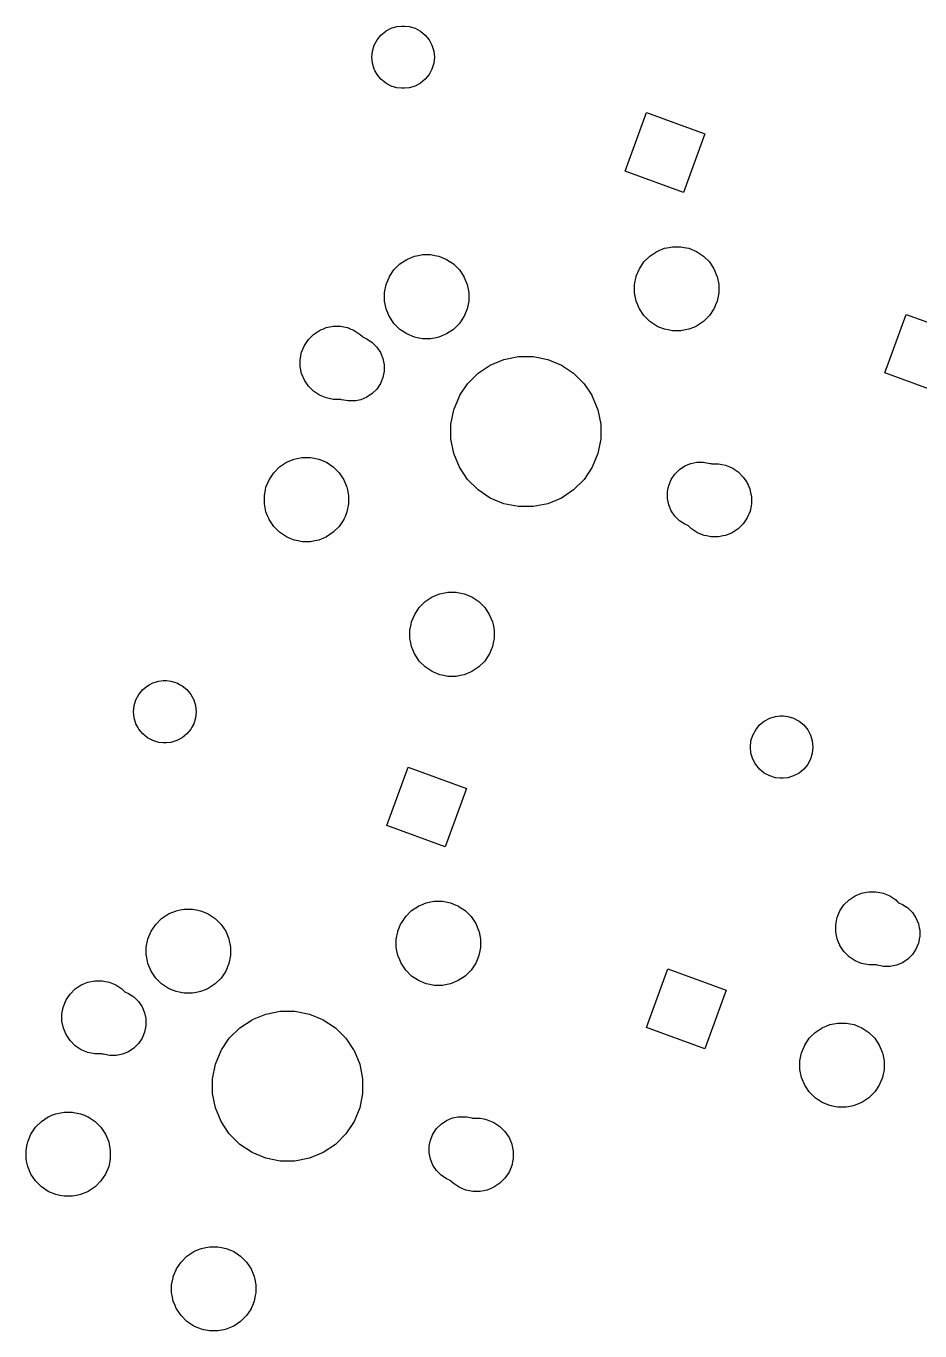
# Model space of a CAD drawing. Extents: x 74 to 361, y -185 to -87.
# Drawn here: x 87.17 to 111.61, y -122.57 to -86.88 of the extents above; entities that cross this region are included whole.
import ezdxf

# ---------------------------------------------------------------- set-up
doc = ezdxf.new("R2010")
doc.units = 0
doc.header["$MEASUREMENT"] = 0
doc.layers.add('BLACK', color=7, linetype='CONTINUOUS')

msp = doc.modelspace()

# ---------------------------------------------------------------- linework, layer by layer
at = {"layer": 'BLACK', "linetype": 'CONTINUOUS'}
for p, q in [((96.8758, -87.1269), (97.0053, -87.0206)), ((97.0053, -87.0206), (97.0205, -87.0124)), ((97.0205, -87.0124), (97.1532, -86.9415)), ((97.1532, -86.9415), (97.3136, -86.8929)), ((97.3136, -86.8929), (97.4386, -86.8806)), ((97.4386, -86.8806), (97.5222, -86.8806)), ((97.5222, -86.8806), (97.6472, -86.8929)), ((97.6472, -86.8929), (97.8077, -86.9415)), ((97.8077, -86.9415), (97.9403, -87.0124)), ((97.9403, -87.0124), (97.9555, -87.0206)), ((97.9555, -87.0206), (98.0851, -87.1269)), ((96.6417, -87.5647), (96.6904, -87.4043)), ((96.6904, -87.4043), (96.7694, -87.2565)), ((96.7694, -87.2565), (96.8758, -87.1269)), ((96.7694, -87.2565), (96.7694, -87.2565)), ((98.0851, -87.1269), (98.1914, -87.2565)), ((98.1914, -87.2565), (98.1914, -87.2565)), ((98.1914, -87.2565), (98.2704, -87.4043)), ((98.2704, -87.4043), (98.3191, -87.5647)), ((96.6253, -87.7316), (96.6417, -87.5647)), ((96.6417, -87.8984), (96.6253, -87.7316)), ((98.3191, -87.5647), (98.3355, -87.7316)), ((98.3355, -87.7316), (98.3191, -87.8984)), ((96.6904, -88.0588), (96.6417, -87.8984)), ((96.7083, -88.0923), (96.6904, -88.0588)), ((96.7694, -88.2066), (96.7083, -88.0923)), ((98.2525, -88.0923), (98.1914, -88.2066)), ((98.2704, -88.0588), (98.2525, -88.0923)), ((98.3191, -87.8984), (98.2704, -88.0588)), ((96.8758, -88.3362), (96.7694, -88.2066)), ((97.0053, -88.4426), (96.8758, -88.3362)), ((97.1532, -88.5216), (97.0053, -88.4426)), ((97.0053, -88.4426), (97.0053, -88.4426)), ((97.9555, -88.4426), (97.8077, -88.5216)), ((98.0851, -88.3362), (97.9555, -88.4426)), ((97.9555, -88.4426), (97.9555, -88.4426)), ((98.1914, -88.2066), (98.0851, -88.3362)), ((97.3136, -88.5702), (97.1532, -88.5216)), ((97.4386, -88.5826), (97.3136, -88.5702)), ((97.5222, -88.5826), (97.4386, -88.5826)), ((97.6472, -88.5702), (97.5222, -88.5826)), ((97.8077, -88.5216), (97.6472, -88.5702)), ((103.55, -90.8464), (104.132, -89.247)), ((104.132, -89.247), (105.732, -89.8291)), ((105.732, -89.8291), (105.149, -91.4285)), ((105.149, -91.4285), (103.55, -90.8464)), ((97.9006, -93.1512), (98.0118, -93.1291)), ((98.0118, -93.1291), (98.2385, -93.1291)), ((98.2385, -93.1291), (98.3497, -93.1512)), ((104.227, -93.1711), (104.416, -93.0451)), ((104.416, -93.0451), (104.625, -92.9584)), ((104.625, -92.9584), (104.753, -92.933)), ((104.753, -92.933), (104.848, -92.9141)), ((104.848, -92.9141), (105.074, -92.9141)), ((105.074, -92.9141), (105.169, -92.933)), ((105.169, -92.933), (105.297, -92.9584)), ((105.297, -92.9584), (105.506, -93.0451)), ((105.506, -93.0451), (105.695, -93.1711)), ((97.2311, -93.5464), (97.3914, -93.3861)), ((97.3914, -93.3861), (97.5799, -93.2601)), ((97.5799, -93.2601), (97.5984, -93.2524)), ((97.5984, -93.2524), (97.6646, -93.225)), ((97.6646, -93.225), (97.7894, -93.1733)), ((97.7894, -93.1733), (97.9006, -93.1512)), ((98.3497, -93.1512), (98.4609, -93.1733)), ((98.4609, -93.1733), (98.5857, -93.225)), ((98.5857, -93.225), (98.6518, -93.2524)), ((98.6518, -93.2524), (98.6703, -93.2601)), ((98.6703, -93.2601), (98.8589, -93.3861)), ((98.8589, -93.3861), (99.0192, -93.5464)), ((103.941, -93.5199), (104.067, -93.3314)), ((104.067, -93.3314), (104.227, -93.1711)), ((105.695, -93.1711), (105.855, -93.3314)), ((105.855, -93.3314), (105.981, -93.5199)), ((97.0184, -93.9444), (97.0971, -93.7543)), ((97.0971, -93.7543), (97.1051, -93.7349)), ((97.1051, -93.7349), (97.1088, -93.7294)), ((97.1088, -93.7294), (97.2311, -93.5464)), ((99.0192, -93.5464), (99.1415, -93.7294)), ((99.1415, -93.7294), (99.1452, -93.7349)), ((99.1452, -93.7349), (99.1532, -93.7543)), ((99.1532, -93.7543), (99.2319, -93.9444)), ((103.811, -93.9477), (103.854, -93.7294)), ((103.854, -93.7294), (103.858, -93.7194)), ((103.858, -93.7194), (103.934, -93.5366)), ((103.934, -93.5366), (103.941, -93.5199)), ((103.941, -93.5199), (103.941, -93.5199)), ((105.981, -93.5199), (105.981, -93.5199)), ((105.981, -93.5199), (105.988, -93.5366)), ((105.988, -93.5366), (106.064, -93.7194)), ((106.064, -93.7194), (106.068, -93.7294)), ((106.068, -93.7294), (106.111, -93.9477)), ((96.9741, -94.1667), (97.0169, -93.9518)), ((96.9741, -94.3935), (96.9741, -94.1667)), ((97.0169, -93.9518), (97.0184, -93.9444)), ((99.2319, -93.9444), (99.2334, -93.9518)), ((99.2334, -93.9518), (99.2761, -94.1667)), ((99.2761, -94.1667), (99.2761, -94.3935)), ((103.81, -93.9518), (103.811, -93.9477)), ((103.81, -94.1785), (103.81, -93.9518)), ((103.854, -94.4009), (103.81, -94.1785)), ((106.112, -94.1785), (106.068, -94.4009)), ((106.111, -93.9477), (106.112, -93.9518)), ((106.112, -93.9518), (106.112, -94.1785)), ((96.9756, -94.4009), (96.9741, -94.3935)), ((97.0184, -94.6158), (96.9756, -94.4009)), ((99.2747, -94.4009), (99.2319, -94.6158)), ((99.2761, -94.3935), (99.2747, -94.4009)), ((103.896, -94.5014), (103.854, -94.4009)), ((103.938, -94.6037), (103.896, -94.5014)), ((106.026, -94.5014), (105.984, -94.6037)), ((106.068, -94.4009), (106.026, -94.5014)), ((97.0797, -94.764), (97.0184, -94.6158)), ((97.1024, -94.8187), (97.0797, -94.764)), ((97.1051, -94.8253), (97.1024, -94.8187)), ((97.2311, -95.0138), (97.1051, -94.8253)), ((99.1451, -94.8253), (99.0192, -95.0138)), ((99.1479, -94.8187), (99.1451, -94.8253)), ((99.1706, -94.764), (99.1479, -94.8187)), ((99.2319, -94.6158), (99.1706, -94.764)), ((103.941, -94.6103), (103.938, -94.6037)), ((104.067, -94.7988), (103.941, -94.6103)), ((104.227, -94.9592), (104.067, -94.7988)), ((105.855, -94.7988), (105.695, -94.9592)), ((105.981, -94.6103), (105.855, -94.7988)), ((105.984, -94.6037), (105.981, -94.6103)), ((110.651, -96.366), (111.233, -94.7667)), ((111.233, -94.7667), (112.833, -95.3488)), ((95.0302, -95.3114), (95.1942, -95.2018)), ((95.1942, -95.2018), (95.2187, -95.1917)), ((95.2187, -95.1917), (95.2826, -95.1652)), ((95.2826, -95.1652), (95.3764, -95.1264)), ((95.3764, -95.1264), (95.4731, -95.1071)), ((95.4731, -95.1071), (95.5697, -95.0879)), ((95.5697, -95.0879), (95.7669, -95.0879)), ((95.7669, -95.0879), (95.8636, -95.1071)), ((95.8636, -95.1071), (95.9603, -95.1264)), ((95.9603, -95.1264), (96.0541, -95.1652)), ((96.0541, -95.1652), (96.118, -95.1917)), ((96.118, -95.1917), (96.1425, -95.2018)), ((96.1425, -95.2018), (96.3064, -95.3114)), ((97.3914, -95.1741), (97.2311, -95.0138)), ((97.5799, -95.3001), (97.3914, -95.1741)), ((98.8589, -95.1741), (98.6703, -95.3001)), ((99.0192, -95.0138), (98.8589, -95.1741)), ((104.416, -95.0851), (104.227, -94.9592)), ((104.477, -95.1105), (104.416, -95.0851)), ((104.416, -95.0851), (104.416, -95.0851)), ((104.416, -95.0851), (104.416, -95.0851)), ((104.625, -95.1719), (104.477, -95.1105)), ((104.725, -95.1917), (104.625, -95.1719)), ((104.848, -95.2161), (104.725, -95.1917)), ((105.074, -95.2161), (104.848, -95.2161)), ((105.197, -95.1917), (105.074, -95.2161)), ((105.297, -95.1719), (105.197, -95.1917)), ((105.445, -95.1105), (105.297, -95.1719)), ((105.506, -95.0851), (105.445, -95.1105)), ((105.695, -94.9592), (105.506, -95.0851)), ((105.506, -95.0851), (105.506, -95.0851)), ((105.506, -95.0851), (105.506, -95.0851)), ((94.7058, -95.7969), (94.7813, -95.6148)), ((94.7813, -95.6148), (94.8908, -95.4508)), ((94.8908, -95.4508), (95.0302, -95.3114)), ((96.3064, -95.3114), (96.3687, -95.3737)), ((96.3687, -95.3737), (96.3876, -95.3892)), ((96.3876, -95.3892), (96.4092, -95.4007)), ((96.4092, -95.4007), (96.4898, -95.4341)), ((96.4898, -95.4341), (96.6374, -95.5327)), ((96.6374, -95.5327), (96.7629, -95.6582)), ((97.7894, -95.3869), (97.5799, -95.3001)), ((97.8688, -95.4027), (97.7894, -95.3869)), ((98.0118, -95.4311), (97.8688, -95.4027)), ((98.2385, -95.4311), (98.0118, -95.4311)), ((98.3815, -95.4027), (98.2385, -95.4311)), ((98.4609, -95.3869), (98.3815, -95.4027)), ((98.6703, -95.3001), (98.4609, -95.3869)), ((94.6673, -95.9903), (94.671, -95.9717)), ((94.6673, -96.1875), (94.6673, -95.9903)), ((94.671, -95.9717), (94.6866, -95.8936)), ((94.6866, -95.8936), (94.7058, -95.7969)), ((96.7629, -95.6582), (96.8615, -95.8058)), ((96.8615, -95.8058), (96.9294, -95.9698)), ((96.9294, -95.9698), (96.964, -96.1438)), ((100.238, -95.9978), (100.635, -95.919)), ((100.635, -95.919), (101.039, -95.919)), ((101.039, -95.919), (101.435, -95.9978)), ((94.7058, -96.3809), (94.6673, -96.1875)), ((96.964, -96.3213), (96.9294, -96.4954)), ((96.964, -96.1438), (96.964, -96.3213)), ((99.5292, -96.3769), (99.8651, -96.1525)), ((99.8651, -96.1525), (100.238, -95.9978)), ((99.8651, -96.1525), (99.8651, -96.1525)), ((101.435, -95.9978), (101.808, -96.1525)), ((101.808, -96.1525), (101.808, -96.1525)), ((101.808, -96.1525), (102.144, -96.3769)), ((94.7813, -96.5631), (94.7058, -96.3809)), ((94.8908, -96.727), (94.7813, -96.5631)), ((96.8615, -96.6593), (96.7629, -96.8069)), ((96.9294, -96.4954), (96.8615, -96.6593)), ((99.0328, -96.9779), (99.2435, -96.6626)), ((99.2435, -96.6626), (99.5292, -96.3769)), ((102.144, -96.3769), (102.43, -96.6626)), ((102.43, -96.6626), (102.64, -96.9779)), ((112.25, -96.9482), (110.651, -96.366)), ((95.0302, -96.8664), (94.8908, -96.727)), ((95.1942, -96.976), (95.0302, -96.8664)), ((95.2389, -96.9945), (95.1942, -96.976)), ((95.1942, -96.976), (95.1942, -96.976)), ((95.1942, -96.976), (95.1942, -96.976)), ((95.3764, -97.0514), (95.2389, -96.9945)), ((95.419, -97.0599), (95.3764, -97.0514)), ((95.5697, -97.0899), (95.419, -97.0599)), ((96.4898, -97.031), (96.3258, -97.0989)), ((96.6374, -96.9324), (96.4898, -97.031)), ((96.7629, -96.8069), (96.6374, -96.9324)), ((98.8645, -97.3718), (99.0191, -96.9985)), ((99.0191, -96.9985), (99.0328, -96.9779)), ((102.64, -96.9779), (102.654, -96.9985)), ((102.654, -96.9985), (102.809, -97.3718)), ((95.7535, -97.0899), (95.5697, -97.0899)), ((95.7779, -97.0923), (95.7535, -97.0899)), ((95.7989, -97.0987), (95.7779, -97.0923)), ((95.8002, -97.0989), (95.7989, -97.0987)), ((95.9265, -97.1241), (95.8002, -97.0989)), ((95.8002, -97.0989), (95.8002, -97.0989)), ((95.9743, -97.1336), (95.9265, -97.1241)), ((96.1517, -97.1336), (95.9743, -97.1336)), ((96.1923, -97.1255), (96.1517, -97.1336)), ((96.3258, -97.0989), (96.1923, -97.1255)), ((98.7856, -97.768), (98.8645, -97.3718)), ((102.809, -97.3718), (102.888, -97.768)), ((98.7856, -98.172), (98.7856, -97.768)), ((102.888, -97.768), (102.888, -98.172)), ((98.8645, -98.5683), (98.7856, -98.172)), ((102.888, -98.172), (102.809, -98.5683)), ((94.1048, -98.9367), (94.2933, -98.8108)), ((94.2933, -98.8108), (94.5028, -98.724)), ((94.5028, -98.724), (94.6701, -98.6907)), ((94.6701, -98.6907), (94.7251, -98.6798)), ((94.7251, -98.6798), (94.9519, -98.6798)), ((94.9519, -98.6798), (95.0069, -98.6907)), ((95.0069, -98.6907), (95.1742, -98.724)), ((95.1742, -98.724), (95.3837, -98.8108)), ((95.3837, -98.8108), (95.5722, -98.9367)), ((99.0191, -98.9415), (98.8645, -98.5683)), ((102.809, -98.5683), (102.654, -98.9415)), ((105.183, -98.909), (105.347, -98.8411)), ((105.347, -98.8411), (105.512, -98.8084)), ((105.512, -98.8084), (105.522, -98.8065)), ((105.522, -98.8065), (105.699, -98.8065)), ((105.699, -98.8065), (105.735, -98.8136)), ((105.735, -98.8136), (105.873, -98.8411)), ((105.873, -98.8411), (105.873, -98.8411)), ((105.873, -98.8411), (105.874, -98.8414)), ((105.874, -98.8414), (105.895, -98.8477)), ((105.895, -98.8477), (105.92, -98.8501)), ((93.8185, -99.2856), (93.9445, -99.097)), ((93.9445, -99.097), (94.1048, -98.9367)), ((95.5722, -98.9367), (95.7325, -99.097)), ((95.7325, -99.097), (95.8585, -99.2856)), ((99.2435, -99.2775), (99.0191, -98.9415)), ((99.0191, -98.9415), (99.0191, -98.9415)), ((102.654, -98.9415), (102.43, -99.2775)), ((102.654, -98.9415), (102.654, -98.9415)), ((104.812, -99.2807), (104.91, -99.1331)), ((104.91, -99.1331), (105.036, -99.0076)), ((105.036, -99.0076), (105.183, -98.909)), ((105.92, -98.8501), (106.104, -98.8501)), ((106.104, -98.8501), (106.2, -98.8693)), ((106.2, -98.8693), (106.297, -98.8886)), ((106.297, -98.8886), (106.479, -98.9641)), ((106.479, -98.9641), (106.643, -99.0736)), ((106.643, -99.0736), (106.782, -99.213)), ((93.6875, -99.7174), (93.7186, -99.5611)), ((93.7186, -99.5611), (93.7317, -99.495)), ((93.7317, -99.495), (93.8185, -99.2856)), ((95.8585, -99.2856), (95.9453, -99.495)), ((95.9453, -99.495), (95.9584, -99.5611)), ((95.9584, -99.5611), (95.9895, -99.7174)), ((99.5292, -99.5631), (99.2435, -99.2775)), ((102.43, -99.2775), (102.144, -99.5631)), ((104.709, -99.6187), (104.721, -99.5611)), ((104.721, -99.5611), (104.744, -99.4447)), ((104.744, -99.4447), (104.812, -99.2807)), ((106.782, -99.213), (106.878, -99.3561)), ((106.878, -99.3561), (106.892, -99.377)), ((106.892, -99.377), (106.913, -99.4276)), ((106.913, -99.4276), (106.967, -99.5592)), ((106.967, -99.5592), (106.975, -99.5963)), ((93.6875, -99.9441), (93.6875, -99.7174)), ((95.9895, -99.7174), (95.9895, -99.9441)), ((99.8651, -99.7876), (99.5292, -99.5631)), ((100.238, -99.9422), (99.8651, -99.7876)), ((99.8651, -99.7876), (99.8651, -99.7876)), ((99.8651, -99.7876), (99.8651, -99.7876)), ((101.808, -99.7876), (101.435, -99.9422)), ((102.144, -99.5631), (101.808, -99.7876)), ((101.808, -99.7876), (101.808, -99.7876)), ((101.808, -99.7876), (101.808, -99.7876)), ((104.709, -99.7962), (104.709, -99.6187)), ((104.71, -99.7978), (104.709, -99.7962)), ((104.744, -99.9703), (104.71, -99.7978)), ((106.975, -99.5963), (107.006, -99.7525)), ((107.006, -99.7525), (107.006, -99.9497)), ((93.6886, -99.9497), (93.6875, -99.9441)), ((93.7317, -100.166), (93.6886, -99.9497)), ((93.7745, -100.27), (93.7317, -100.166)), ((93.8157, -100.369), (93.7745, -100.27)), ((95.9025, -100.27), (95.8613, -100.369)), ((95.9453, -100.166), (95.9025, -100.27)), ((95.9884, -99.9497), (95.9453, -100.166)), ((95.9895, -99.9441), (95.9884, -99.9497)), ((100.635, -100.021), (100.238, -99.9422)), ((101.039, -100.021), (100.635, -100.021)), ((101.435, -99.9422), (101.039, -100.021)), ((104.812, -100.134), (104.744, -99.9703)), ((104.91, -100.282), (104.812, -100.134)), ((106.967, -100.143), (106.892, -100.325)), ((106.995, -100.004), (106.967, -100.143)), ((107.006, -99.9497), (106.995, -100.004)), ((93.8185, -100.376), (93.8157, -100.369)), ((93.9445, -100.564), (93.8185, -100.376)), ((94.1048, -100.725), (93.9445, -100.564)), ((95.7325, -100.564), (95.5722, -100.725)), ((95.8585, -100.376), (95.7325, -100.564)), ((95.8613, -100.369), (95.8585, -100.376)), ((105.036, -100.407), (104.91, -100.282)), ((105.183, -100.506), (105.036, -100.407)), ((105.264, -100.539), (105.183, -100.506)), ((105.286, -100.551), (105.264, -100.539)), ((105.305, -100.566), (105.286, -100.551)), ((105.367, -100.629), (105.305, -100.566)), ((105.531, -100.738), (105.367, -100.629)), ((106.643, -100.629), (106.479, -100.738)), ((106.782, -100.489), (106.643, -100.629)), ((106.892, -100.325), (106.782, -100.489)), ((94.2933, -100.851), (94.1048, -100.725)), ((94.3266, -100.865), (94.2933, -100.851)), ((94.2933, -100.851), (94.2933, -100.851)), ((94.2933, -100.851), (94.2933, -100.851)), ((94.5028, -100.938), (94.3266, -100.865)), ((94.614, -100.96), (94.5028, -100.938)), ((94.7251, -100.982), (94.614, -100.96)), ((94.9519, -100.982), (94.7251, -100.982)), ((95.0631, -100.96), (94.9519, -100.982)), ((95.1742, -100.938), (95.0631, -100.96)), ((95.3504, -100.865), (95.1742, -100.938)), ((95.3837, -100.851), (95.3504, -100.865)), ((95.5722, -100.725), (95.3837, -100.851)), ((95.3837, -100.851), (95.3837, -100.851)), ((95.3837, -100.851), (95.3837, -100.851)), ((105.548, -100.745), (105.531, -100.738)), ((105.531, -100.738), (105.531, -100.738)), ((105.531, -100.738), (105.531, -100.738)), ((105.713, -100.814), (105.548, -100.745)), ((105.775, -100.826), (105.713, -100.814)), ((105.906, -100.852), (105.775, -100.826)), ((106.104, -100.852), (105.906, -100.852)), ((106.234, -100.826), (106.104, -100.852)), ((106.297, -100.814), (106.234, -100.826)), ((106.462, -100.745), (106.297, -100.814)), ((106.479, -100.738), (106.462, -100.745)), ((106.479, -100.738), (106.479, -100.738)), ((106.479, -100.738), (106.479, -100.738)), ((98.2735, -102.494), (98.483, -102.407)), ((98.483, -102.407), (98.6707, -102.37)), ((98.6707, -102.37), (98.7054, -102.363)), ((98.7054, -102.363), (98.9321, -102.363)), ((98.9321, -102.363), (98.9667, -102.37)), ((98.9667, -102.37), (99.1545, -102.407)), ((99.1545, -102.407), (99.3639, -102.494)), ((97.9247, -102.78), (98.085, -102.62)), ((98.085, -102.62), (98.2735, -102.494)), ((99.3639, -102.494), (99.5524, -102.62)), ((99.5524, -102.62), (99.7128, -102.78)), ((97.712, -103.178), (97.7987, -102.969)), ((97.7987, -102.969), (97.9247, -102.78)), ((99.7128, -102.78), (99.8387, -102.969)), ((99.8387, -102.969), (99.9255, -103.178)), ((97.6677, -103.401), (97.6976, -103.251)), ((97.6677, -103.628), (97.6677, -103.401)), ((97.6976, -103.251), (97.712, -103.178)), ((99.9255, -103.178), (99.9398, -103.251)), ((99.9398, -103.251), (99.9697, -103.401)), ((99.9697, -103.401), (99.9697, -103.628)), ((97.682, -103.699), (97.6677, -103.628)), ((97.712, -103.85), (97.682, -103.699)), ((99.9555, -103.699), (99.9255, -103.85)), ((99.9697, -103.628), (99.9555, -103.699)), ((97.7566, -103.958), (97.712, -103.85)), ((97.796, -104.053), (97.7566, -103.958)), ((97.7987, -104.059), (97.796, -104.053)), ((97.9247, -104.248), (97.7987, -104.059)), ((99.8387, -104.059), (99.7128, -104.248)), ((99.8415, -104.053), (99.8387, -104.059)), ((99.8808, -103.958), (99.8415, -104.053)), ((99.9255, -103.85), (99.8808, -103.958)), ((98.085, -104.408), (97.9247, -104.248)), ((98.2735, -104.534), (98.085, -104.408)), ((98.2962, -104.544), (98.2735, -104.534)), ((98.2735, -104.534), (98.2735, -104.534)), ((98.2735, -104.534), (98.2735, -104.534)), ((98.483, -104.621), (98.2962, -104.544)), ((99.3413, -104.544), (99.1545, -104.621)), ((99.3639, -104.534), (99.3413, -104.544)), ((99.5524, -104.408), (99.3639, -104.534)), ((99.3639, -104.534), (99.3639, -104.534)), ((99.3639, -104.534), (99.3639, -104.534)), ((99.7128, -104.248), (99.5524, -104.408)), ((90.4898, -104.922), (90.5416, -104.894)), ((90.5416, -104.894), (90.6377, -104.843)), ((90.6377, -104.843), (90.7981, -104.794)), ((90.7981, -104.794), (90.9231, -104.782)), ((90.9231, -104.782), (91.0067, -104.782)), ((91.0067, -104.782), (91.1317, -104.794)), ((91.1317, -104.794), (91.2922, -104.843)), ((91.2922, -104.843), (91.3883, -104.894)), ((91.3883, -104.894), (91.44, -104.922)), ((98.5942, -104.643), (98.483, -104.621)), ((98.7054, -104.665), (98.5942, -104.643)), ((98.9321, -104.665), (98.7054, -104.665)), ((99.0433, -104.643), (98.9321, -104.665)), ((99.1545, -104.621), (99.0433, -104.643)), ((90.1749, -105.305), (90.2514, -105.162)), ((90.2514, -105.162), (90.2539, -105.158)), ((90.2539, -105.158), (90.3603, -105.028)), ((90.3603, -105.028), (90.4898, -104.922)), ((91.44, -104.922), (91.5696, -105.028)), ((91.5696, -105.028), (91.6759, -105.158)), ((91.6759, -105.158), (91.6785, -105.162)), ((91.6785, -105.162), (91.755, -105.305)), ((90.1098, -105.633), (90.1262, -105.466)), ((90.1262, -105.466), (90.1749, -105.305)), ((91.755, -105.305), (91.8036, -105.466)), ((91.8036, -105.466), (91.82, -105.633)), ((90.1262, -105.8), (90.1098, -105.633)), ((90.1749, -105.96), (90.1262, -105.8)), ((90.226, -106.055), (90.1749, -105.96)), ((91.755, -105.96), (91.7039, -106.055)), ((91.8036, -105.8), (91.755, -105.96)), ((91.82, -105.633), (91.8036, -105.8)), ((107.228, -105.993), (107.357, -105.887)), ((107.357, -105.887), (107.376, -105.877)), ((107.376, -105.877), (107.505, -105.808)), ((107.505, -105.808), (107.666, -105.759)), ((107.666, -105.759), (107.791, -105.747)), ((107.791, -105.747), (107.874, -105.747)), ((107.874, -105.747), (107.999, -105.759)), ((107.999, -105.759), (108.16, -105.808)), ((108.16, -105.808), (108.289, -105.877)), ((108.289, -105.877), (108.308, -105.887)), ((108.308, -105.887), (108.437, -105.993)), ((90.2539, -106.108), (90.226, -106.055)), ((90.3603, -106.237), (90.2539, -106.108)), ((90.4898, -106.344), (90.3603, -106.237)), ((91.5696, -106.237), (91.44, -106.344)), ((91.6759, -106.108), (91.5696, -106.237)), ((91.7039, -106.055), (91.6759, -106.108)), ((106.994, -106.431), (107.043, -106.271)), ((107.043, -106.271), (107.122, -106.123)), ((107.122, -106.123), (107.228, -105.993)), ((107.122, -106.123), (107.122, -106.123)), ((108.437, -105.993), (108.544, -106.123)), ((108.544, -106.123), (108.544, -106.123)), ((108.544, -106.123), (108.623, -106.271)), ((108.623, -106.271), (108.671, -106.431)), ((90.4899, -106.344), (90.4898, -106.344)), ((90.6377, -106.423), (90.4899, -106.344)), ((90.7981, -106.471), (90.6377, -106.423)), ((90.9231, -106.484), (90.7981, -106.471)), ((91.0067, -106.484), (90.9231, -106.484)), ((91.1317, -106.471), (91.0067, -106.484)), ((91.2922, -106.423), (91.1317, -106.471)), ((91.44, -106.344), (91.2922, -106.423)), ((91.44, -106.344), (91.44, -106.344)), ((106.977, -106.598), (106.994, -106.431)), ((106.994, -106.765), (106.977, -106.598)), ((108.671, -106.431), (108.688, -106.598)), ((108.688, -106.598), (108.671, -106.765)), ((107.043, -106.925), (106.994, -106.765)), ((107.109, -107.049), (107.043, -106.925)), ((107.122, -107.073), (107.109, -107.049)), ((108.556, -107.049), (108.544, -107.073)), ((108.623, -106.925), (108.556, -107.049)), ((108.671, -106.765), (108.623, -106.925)), ((97.0346, -108.748), (97.6168, -107.148)), ((97.6168, -107.148), (99.2161, -107.73)), ((107.228, -107.203), (107.122, -107.073)), ((107.357, -107.309), (107.228, -107.203)), ((107.505, -107.388), (107.357, -107.309)), ((107.357, -107.309), (107.357, -107.309)), ((107.666, -107.437), (107.505, -107.388)), ((108.16, -107.388), (107.999, -107.437)), ((108.308, -107.309), (108.16, -107.388)), ((108.437, -107.203), (108.308, -107.309)), ((108.308, -107.309), (108.308, -107.309)), ((108.544, -107.073), (108.437, -107.203)), ((99.2161, -107.73), (98.634, -109.33)), ((107.791, -107.449), (107.666, -107.437)), ((107.874, -107.449), (107.791, -107.449)), ((107.999, -107.437), (107.874, -107.449)), ((98.634, -109.33), (97.0346, -108.748)), ((109.838, -110.668), (110.02, -110.592)), ((110.02, -110.592), (110.15, -110.566)), ((110.15, -110.566), (110.213, -110.554)), ((110.213, -110.554), (110.41, -110.554)), ((110.41, -110.554), (110.473, -110.566)), ((110.473, -110.566), (110.604, -110.592)), ((110.604, -110.592), (110.786, -110.668)), ((97.7117, -111.072), (97.9002, -110.946)), ((97.9002, -110.946), (97.9076, -110.943)), ((97.9076, -110.943), (97.9681, -110.918)), ((97.9681, -110.918), (98.1097, -110.859)), ((98.1097, -110.859), (98.2371, -110.834)), ((98.2371, -110.834), (98.3321, -110.815)), ((98.3321, -110.815), (98.5588, -110.815)), ((98.5588, -110.815), (98.6538, -110.834)), ((98.6538, -110.834), (98.7812, -110.859)), ((98.7812, -110.859), (98.9228, -110.918)), ((98.9228, -110.918), (98.9833, -110.943)), ((98.9833, -110.943), (98.9906, -110.946)), ((98.9906, -110.946), (99.1792, -111.072)), ((109.425, -111.081), (109.534, -110.917)), ((109.534, -110.917), (109.674, -110.777)), ((109.674, -110.777), (109.838, -110.668)), ((110.786, -110.668), (110.95, -110.777)), ((110.95, -110.777), (111.012, -110.84)), ((111.012, -110.84), (111.031, -110.855)), ((111.031, -110.855), (111.053, -110.867)), ((111.053, -110.867), (111.133, -110.9)), ((111.133, -110.9), (111.281, -110.999)), ((90.7156, -111.448), (90.8759, -111.287)), ((90.8759, -111.287), (91.0645, -111.161)), ((91.0645, -111.161), (91.083, -111.154)), ((91.083, -111.154), (91.254, -111.083)), ((91.254, -111.083), (91.2739, -111.074)), ((91.2739, -111.074), (91.3851, -111.052)), ((91.3851, -111.052), (91.4963, -111.03)), ((91.4963, -111.03), (91.723, -111.03)), ((91.723, -111.03), (91.8342, -111.052)), ((91.8342, -111.052), (91.9454, -111.074)), ((91.9454, -111.074), (91.9653, -111.083)), ((91.9653, -111.083), (92.1364, -111.154)), ((92.1364, -111.154), (92.1549, -111.161)), ((92.1549, -111.161), (92.3434, -111.287)), ((92.3434, -111.287), (92.5037, -111.448)), ((97.4254, -111.421), (97.5514, -111.233)), ((97.5514, -111.233), (97.7117, -111.072)), ((99.1792, -111.072), (99.3395, -111.233)), ((99.3395, -111.233), (99.4654, -111.421)), ((109.311, -111.456), (109.343, -111.296)), ((109.343, -111.296), (109.349, -111.263)), ((109.349, -111.263), (109.407, -111.124)), ((109.407, -111.124), (109.425, -111.081)), ((109.425, -111.081), (109.425, -111.081)), ((111.281, -110.999), (111.406, -111.124)), ((111.406, -111.124), (111.505, -111.272)), ((111.505, -111.272), (111.573, -111.436)), ((90.5029, -111.846), (90.5897, -111.636)), ((90.5897, -111.636), (90.7156, -111.448)), ((92.5037, -111.448), (92.6297, -111.636)), ((92.6297, -111.636), (92.7164, -111.846)), ((97.2944, -111.853), (97.3337, -111.655)), ((97.3337, -111.655), (97.3387, -111.631)), ((97.3387, -111.631), (97.4226, -111.428)), ((97.4226, -111.428), (97.4254, -111.421)), ((97.4254, -111.421), (97.4254, -111.421)), ((99.4654, -111.421), (99.4654, -111.421)), ((99.4654, -111.421), (99.4683, -111.428)), ((99.4683, -111.428), (99.5522, -111.631)), ((99.5522, -111.631), (99.5572, -111.655)), ((99.5572, -111.655), (99.5964, -111.853)), ((109.311, -111.654), (109.311, -111.456)), ((109.33, -111.749), (109.311, -111.654)), ((111.573, -111.436), (111.594, -111.54)), ((111.594, -111.54), (111.607, -111.61)), ((111.607, -111.61), (111.607, -111.787)), ((90.4587, -112.068), (90.5014, -111.853)), ((90.5014, -111.853), (90.5029, -111.846)), ((92.7164, -111.846), (92.7179, -111.853)), ((92.7179, -111.853), (92.7607, -112.068)), ((97.2944, -112.08), (97.2944, -111.853)), ((99.5964, -111.853), (99.5964, -112.08)), ((109.349, -111.847), (109.33, -111.749)), ((109.378, -111.916), (109.349, -111.847)), ((109.42, -112.019), (109.378, -111.916)), ((109.425, -112.029), (109.42, -112.019)), ((109.534, -112.193), (109.425, -112.029)), ((111.573, -111.961), (111.505, -112.125)), ((111.603, -111.809), (111.573, -111.961)), ((111.607, -111.787), (111.603, -111.809)), ((90.4587, -112.295), (90.4587, -112.068)), ((90.4601, -112.302), (90.4587, -112.295)), ((90.5029, -112.517), (90.4601, -112.302)), ((92.7592, -112.302), (92.7164, -112.517)), ((92.7607, -112.295), (92.7592, -112.302)), ((92.7607, -112.068), (92.7607, -112.295)), ((97.3039, -112.127), (97.2944, -112.08)), ((97.3387, -112.302), (97.3039, -112.127)), ((97.3881, -112.421), (97.3387, -112.302)), ((99.5522, -112.302), (99.5028, -112.421)), ((99.587, -112.127), (99.5522, -112.302)), ((99.5964, -112.08), (99.587, -112.127)), ((109.674, -112.332), (109.534, -112.193)), ((109.838, -112.442), (109.674, -112.332)), ((111.281, -112.398), (111.133, -112.497)), ((111.406, -112.273), (111.281, -112.398)), ((111.505, -112.125), (111.406, -112.273)), ((90.5897, -112.726), (90.5029, -112.517)), ((90.7156, -112.915), (90.5897, -112.726)), ((92.6297, -112.726), (92.5037, -112.915)), ((92.7164, -112.517), (92.6297, -112.726)), ((97.4252, -112.511), (97.3881, -112.421)), ((97.4254, -112.511), (97.4252, -112.511)), ((97.5514, -112.7), (97.4254, -112.511)), ((97.7117, -112.86), (97.5514, -112.7)), ((99.3395, -112.7), (99.1792, -112.86)), ((99.4654, -112.511), (99.3395, -112.7)), ((99.4657, -112.511), (99.4654, -112.511)), ((99.5028, -112.421), (99.4657, -112.511)), ((104.136, -114.267), (104.718, -112.668)), ((104.718, -112.668), (106.317, -113.25)), ((109.842, -112.444), (109.838, -112.442)), ((109.838, -112.442), (109.838, -112.442)), ((109.838, -112.442), (109.838, -112.442)), ((110.02, -112.518), (109.842, -112.444)), ((110.213, -112.556), (110.02, -112.518)), ((110.397, -112.556), (110.213, -112.556)), ((110.421, -112.558), (110.397, -112.556)), ((110.442, -112.565), (110.421, -112.558)), ((110.444, -112.565), (110.442, -112.565)), ((110.577, -112.592), (110.444, -112.565)), ((110.444, -112.565), (110.444, -112.565)), ((110.618, -112.6), (110.577, -112.592)), ((110.795, -112.6), (110.618, -112.6)), ((110.836, -112.592), (110.795, -112.6)), ((110.969, -112.565), (110.836, -112.592)), ((111.133, -112.497), (110.969, -112.565)), ((88.5148, -113.213), (88.6787, -113.103)), ((88.6787, -113.103), (88.6827, -113.101)), ((88.6827, -113.101), (88.7671, -113.066)), ((88.7671, -113.066), (88.8609, -113.028)), ((88.8609, -113.028), (89.0543, -112.989)), ((89.0543, -112.989), (89.2514, -112.989)), ((89.2514, -112.989), (89.4448, -113.028)), ((89.4448, -113.028), (89.5386, -113.066)), ((89.5386, -113.066), (89.623, -113.101)), ((89.623, -113.101), (89.627, -113.103)), ((89.627, -113.103), (89.791, -113.213)), ((90.8759, -113.075), (90.7156, -112.915)), ((91.0645, -113.201), (90.8759, -113.075)), ((92.3434, -113.075), (92.1549, -113.201)), ((92.5037, -112.915), (92.3434, -113.075)), ((97.9002, -112.986), (97.7117, -112.86)), ((98.1097, -113.073), (97.9002, -112.986)), ((98.2093, -113.093), (98.1097, -113.073)), ((98.3321, -113.117), (98.2093, -113.093)), ((98.5588, -113.117), (98.3321, -113.117)), ((98.6816, -113.093), (98.5588, -113.117)), ((98.7812, -113.073), (98.6816, -113.093)), ((98.9906, -112.986), (98.7812, -113.073)), ((99.1792, -112.86), (98.9906, -112.986)), ((88.2658, -113.516), (88.3753, -113.352)), ((88.3753, -113.352), (88.5148, -113.213)), ((89.791, -113.213), (89.8532, -113.275)), ((89.8532, -113.275), (89.8722, -113.29)), ((89.8722, -113.29), (89.8938, -113.302)), ((89.8938, -113.302), (89.9743, -113.335)), ((89.9743, -113.335), (90.1219, -113.434)), ((90.1219, -113.434), (90.2474, -113.559)), ((91.1258, -113.227), (91.0645, -113.201)), ((91.0645, -113.201), (91.0645, -113.201)), ((91.0645, -113.201), (91.0645, -113.201)), ((91.2739, -113.288), (91.1258, -113.227)), ((91.3533, -113.304), (91.2739, -113.288)), ((91.4963, -113.332), (91.3533, -113.304)), ((91.723, -113.332), (91.4963, -113.332)), ((91.8661, -113.304), (91.723, -113.332)), ((91.9454, -113.288), (91.8661, -113.304)), ((92.0935, -113.227), (91.9454, -113.288)), ((92.1549, -113.201), (92.0935, -113.227)), ((92.1549, -113.201), (92.1549, -113.201)), ((92.1549, -113.201), (92.1549, -113.201)), ((106.317, -113.25), (105.735, -114.849)), ((88.1519, -113.891), (88.185, -113.725)), ((88.185, -113.725), (88.1903, -113.698)), ((88.1903, -113.698), (88.2658, -113.516)), ((90.2474, -113.559), (90.346, -113.707)), ((90.346, -113.707), (90.4139, -113.871)), ((93.7229, -113.899), (94.1192, -113.82)), ((94.1192, -113.82), (94.5232, -113.82)), ((94.5232, -113.82), (94.9194, -113.899)), ((88.1519, -114.089), (88.1519, -113.891)), ((88.1522, -114.091), (88.1519, -114.089)), ((88.1903, -114.282), (88.1522, -114.091)), ((90.4139, -113.871), (90.4436, -114.02)), ((90.4436, -114.02), (90.4485, -114.045)), ((90.4485, -114.045), (90.4485, -114.222)), ((93.0137, -114.278), (93.3496, -114.054)), ((93.3496, -114.054), (93.3659, -114.047)), ((93.3659, -114.047), (93.7229, -113.899)), ((94.9194, -113.899), (95.2764, -114.047)), ((95.2764, -114.047), (95.2927, -114.054)), ((95.2927, -114.054), (95.6286, -114.278)), ((109.053, -114.229), (109.146, -114.19)), ((109.146, -114.19), (109.313, -114.157)), ((109.313, -114.157), (109.369, -114.146)), ((109.369, -114.146), (109.595, -114.146)), ((109.595, -114.146), (109.65, -114.157)), ((109.65, -114.157), (109.818, -114.19)), ((109.818, -114.19), (109.911, -114.229)), ((88.2658, -114.464), (88.1903, -114.282)), ((88.3753, -114.628), (88.2658, -114.464)), ((90.4139, -114.397), (90.346, -114.56)), ((90.4481, -114.224), (90.4139, -114.397)), ((90.4485, -114.222), (90.4481, -114.224)), ((92.728, -114.564), (93.0137, -114.278)), ((95.6286, -114.278), (95.9143, -114.564)), ((105.735, -114.849), (104.136, -114.267)), ((108.588, -114.563), (108.748, -114.403)), ((108.748, -114.403), (108.937, -114.277)), ((108.937, -114.277), (108.96, -114.267)), ((108.96, -114.267), (109.053, -114.229)), ((109.911, -114.229), (110.004, -114.267)), ((110.004, -114.267), (110.027, -114.277)), ((110.027, -114.277), (110.216, -114.403)), ((110.216, -114.403), (110.376, -114.563)), ((88.5148, -114.768), (88.3753, -114.628)), ((88.6787, -114.877), (88.5148, -114.768)), ((88.7234, -114.896), (88.6787, -114.877)), ((88.6787, -114.877), (88.6787, -114.877)), ((88.6787, -114.877), (88.6787, -114.877)), ((88.8609, -114.953), (88.7234, -114.896)), ((90.1219, -114.834), (89.9743, -114.932)), ((90.2474, -114.708), (90.1219, -114.834)), ((90.346, -114.56), (90.2474, -114.708)), ((92.349, -115.273), (92.5036, -114.9)), ((92.5036, -114.9), (92.5174, -114.879)), ((92.5174, -114.879), (92.728, -114.564)), ((95.9143, -114.564), (96.125, -114.879)), ((96.125, -114.879), (96.1387, -114.9)), ((96.1387, -114.9), (96.2933, -115.273)), ((108.375, -114.961), (108.436, -114.813)), ((108.436, -114.813), (108.462, -114.752)), ((108.462, -114.752), (108.588, -114.563)), ((108.462, -114.752), (108.462, -114.752)), ((110.376, -114.563), (110.502, -114.752)), ((110.502, -114.752), (110.502, -114.752)), ((110.502, -114.752), (110.527, -114.813)), ((110.527, -114.813), (110.589, -114.961)), ((88.9035, -114.961), (88.8609, -114.953)), ((89.0543, -114.991), (88.9035, -114.961)), ((89.2381, -114.991), (89.0543, -114.991)), ((89.2624, -114.993), (89.2381, -114.991)), ((89.2835, -115), (89.2624, -114.993)), ((89.2847, -115), (89.2835, -115)), ((89.411, -115.025), (89.2847, -115)), ((89.2847, -115), (89.2847, -115)), ((89.4588, -115.035), (89.411, -115.025)), ((89.6363, -115.035), (89.4588, -115.035)), ((89.6768, -115.027), (89.6363, -115.035)), ((89.8103, -115), (89.6768, -115.027)), ((89.9743, -114.932), (89.8103, -115)), ((108.331, -115.183), (108.368, -114.999)), ((108.331, -115.41), (108.331, -115.183)), ((108.368, -114.999), (108.375, -114.961)), ((110.589, -114.961), (110.596, -114.999)), ((110.596, -114.999), (110.633, -115.183)), ((110.633, -115.183), (110.633, -115.41)), ((92.2702, -115.669), (92.349, -115.273)), ((96.2933, -115.273), (96.3722, -115.669)), ((108.332, -115.415), (108.331, -115.41)), ((108.375, -115.633), (108.332, -115.415)), ((110.632, -115.415), (110.589, -115.633)), ((110.633, -115.41), (110.632, -115.415)), ((92.2702, -116.073), (92.2702, -115.669)), ((96.3722, -115.669), (96.3722, -116.073)), ((108.462, -115.842), (108.375, -115.633)), ((108.588, -116.031), (108.462, -115.842)), ((110.502, -115.842), (110.376, -116.031)), ((110.589, -115.633), (110.502, -115.842)), ((92.349, -116.469), (92.2702, -116.073)), ((96.3722, -116.073), (96.2933, -116.469)), ((108.748, -116.191), (108.588, -116.031)), ((108.937, -116.317), (108.748, -116.191)), ((109.146, -116.404), (108.937, -116.317)), ((110.027, -116.317), (109.818, -116.404)), ((110.216, -116.191), (110.027, -116.317)), ((110.376, -116.031), (110.216, -116.191)), ((87.7835, -116.71), (87.8802, -116.669)), ((87.8802, -116.669), (87.9873, -116.625)), ((87.9873, -116.625), (88.1673, -116.589)), ((88.1673, -116.589), (88.2097, -116.581)), ((88.2097, -116.581), (88.4364, -116.581)), ((88.4364, -116.581), (88.4788, -116.589)), ((88.4788, -116.589), (88.6588, -116.625)), ((88.6588, -116.625), (88.7658, -116.669)), ((88.7658, -116.669), (88.8625, -116.71)), ((92.5036, -116.843), (92.349, -116.469)), ((96.2933, -116.469), (96.1387, -116.843)), ((109.257, -116.426), (109.146, -116.404)), ((109.369, -116.448), (109.257, -116.426)), ((109.595, -116.448), (109.369, -116.448)), ((109.706, -116.426), (109.595, -116.448)), ((109.818, -116.404), (109.706, -116.426)), ((87.303, -117.187), (87.429, -116.998)), ((87.429, -116.998), (87.5893, -116.838)), ((87.5893, -116.838), (87.7778, -116.712)), ((87.7778, -116.712), (87.7835, -116.71)), ((88.8625, -116.71), (88.8682, -116.712)), ((88.8682, -116.712), (89.0567, -116.838)), ((89.0567, -116.838), (89.2171, -116.998)), ((89.2171, -116.998), (89.343, -117.187)), ((92.728, -117.179), (92.5036, -116.843)), ((92.5036, -116.843), (92.5036, -116.843)), ((96.1387, -116.843), (95.9143, -117.179)), ((96.1387, -116.843), (96.1387, -116.843)), ((98.2963, -117.182), (98.3949, -117.034)), ((98.3949, -117.034), (98.5204, -116.909)), ((98.5204, -116.909), (98.668, -116.81)), ((98.668, -116.81), (98.832, -116.742)), ((98.832, -116.742), (98.9846, -116.712)), ((98.9846, -116.712), (99.0061, -116.708)), ((99.0061, -116.708), (99.1835, -116.708)), ((99.1835, -116.708), (99.2194, -116.715)), ((99.2194, -116.715), (99.3576, -116.742)), ((99.3576, -116.742), (99.3576, -116.742)), ((99.3576, -116.742), (99.3589, -116.743)), ((99.3589, -116.743), (99.3799, -116.749)), ((99.3799, -116.749), (99.4043, -116.751)), ((99.4043, -116.751), (99.5881, -116.751)), ((99.5881, -116.751), (99.6842, -116.77)), ((99.6842, -116.77), (99.7815, -116.79)), ((99.7815, -116.79), (99.9636, -116.865)), ((99.9636, -116.865), (100.128, -116.975)), ((100.128, -116.975), (100.267, -117.114)), ((87.2027, -117.464), (87.2163, -117.396)), ((87.2163, -117.396), (87.303, -117.187)), ((89.343, -117.187), (89.4298, -117.396)), ((89.4298, -117.396), (89.4433, -117.464)), ((93.0137, -117.464), (92.728, -117.179)), ((95.9143, -117.179), (95.6286, -117.464)), ((98.2049, -117.464), (98.2284, -117.346)), ((98.2284, -117.346), (98.2963, -117.182)), ((100.267, -117.114), (100.351, -117.241)), ((100.351, -117.241), (100.377, -117.278)), ((100.377, -117.278), (100.377, -117.28)), ((100.377, -117.28), (100.452, -117.46)), ((87.172, -117.619), (87.2027, -117.464)), ((87.172, -117.845), (87.172, -117.619)), ((89.4433, -117.464), (89.474, -117.619)), ((89.474, -117.619), (89.474, -117.845)), ((93.3496, -117.689), (93.0137, -117.464)), ((93.7229, -117.843), (93.3496, -117.689)), ((93.3496, -117.689), (93.3496, -117.689)), ((93.3496, -117.689), (93.3496, -117.689)), ((95.2927, -117.689), (94.9194, -117.843)), ((95.6286, -117.464), (95.2927, -117.689)), ((95.2927, -117.689), (95.2927, -117.689)), ((95.2927, -117.689), (95.2927, -117.689)), ((98.1938, -117.52), (98.2049, -117.464)), ((98.1938, -117.697), (98.1938, -117.52)), ((98.1942, -117.699), (98.1938, -117.697)), ((98.2284, -117.871), (98.1942, -117.699)), ((100.452, -117.46), (100.463, -117.516)), ((100.463, -117.516), (100.49, -117.654)), ((100.49, -117.654), (100.49, -117.851)), ((87.1873, -117.922), (87.172, -117.845)), ((87.2163, -118.068), (87.1873, -117.922)), ((87.303, -118.277), (87.2163, -118.068)), ((89.4298, -118.068), (89.343, -118.277)), ((89.4587, -117.922), (89.4298, -118.068)), ((89.474, -117.845), (89.4587, -117.922)), ((94.1192, -117.922), (93.7229, -117.843)), ((94.5232, -117.922), (94.1192, -117.922)), ((94.9194, -117.843), (94.5232, -117.922)), ((98.2963, -118.035), (98.2284, -117.871)), ((98.3949, -118.183), (98.2963, -118.035)), ((100.452, -118.044), (100.377, -118.226)), ((100.481, -117.901), (100.452, -118.044)), ((100.49, -117.851), (100.481, -117.901)), ((87.429, -118.466), (87.303, -118.277)), ((87.5893, -118.626), (87.429, -118.466)), ((89.2171, -118.466), (89.0567, -118.626)), ((89.343, -118.277), (89.2171, -118.466)), ((98.5204, -118.308), (98.3949, -118.183)), ((98.668, -118.407), (98.5204, -118.308)), ((98.7486, -118.44), (98.668, -118.407)), ((98.7702, -118.452), (98.7486, -118.44)), ((98.7891, -118.468), (98.7702, -118.452)), ((98.8514, -118.53), (98.7891, -118.468)), ((100.267, -118.39), (100.128, -118.53)), ((100.377, -118.226), (100.267, -118.39)), ((87.7778, -118.752), (87.5893, -118.626)), ((87.7938, -118.759), (87.7778, -118.752)), ((87.7778, -118.752), (87.7778, -118.752)), ((87.7778, -118.752), (87.7778, -118.752)), ((87.9873, -118.839), (87.7938, -118.759)), ((88.8522, -118.759), (88.6588, -118.839)), ((88.8682, -118.752), (88.8522, -118.759)), ((89.0567, -118.626), (88.8682, -118.752)), ((88.8682, -118.752), (88.8682, -118.752)), ((88.8682, -118.752), (88.8682, -118.752)), ((99.0153, -118.639), (98.8514, -118.53)), ((99.0324, -118.646), (99.0153, -118.639)), ((99.0153, -118.639), (99.0153, -118.639)), ((99.0153, -118.639), (99.0153, -118.639)), ((99.1975, -118.715), (99.0324, -118.646)), ((99.2942, -118.734), (99.1975, -118.715)), ((99.3909, -118.753), (99.2942, -118.734)), ((99.5881, -118.753), (99.3909, -118.753)), ((99.6848, -118.734), (99.5881, -118.753)), ((99.7815, -118.715), (99.6848, -118.734)), ((99.9465, -118.646), (99.7815, -118.715)), ((99.9636, -118.639), (99.9465, -118.646)), ((100.128, -118.53), (99.9636, -118.639)), ((99.9636, -118.639), (99.9636, -118.639)), ((99.9636, -118.639), (99.9636, -118.639)), ((88.0985, -118.861), (87.9873, -118.839)), ((88.2097, -118.883), (88.0985, -118.861)), ((88.4364, -118.883), (88.2097, -118.883)), ((88.5476, -118.861), (88.4364, -118.883)), ((88.6588, -118.839), (88.5476, -118.861)), ((91.4092, -120.682), (91.5695, -120.521)), ((91.5695, -120.521), (91.758, -120.395)), ((91.758, -120.395), (91.7727, -120.389)), ((91.7727, -120.389), (91.8431, -120.36)), ((91.8431, -120.36), (91.9675, -120.309)), ((91.9675, -120.309), (92.0878, -120.285)), ((92.0878, -120.285), (92.1899, -120.264)), ((92.1899, -120.264), (92.4166, -120.264)), ((92.4166, -120.264), (92.5187, -120.285)), ((92.5187, -120.285), (92.639, -120.309)), ((92.639, -120.309), (92.7634, -120.36)), ((92.7634, -120.36), (92.8338, -120.389)), ((92.8338, -120.389), (92.8484, -120.395)), ((92.8484, -120.395), (93.037, -120.521)), ((93.037, -120.521), (93.1973, -120.682)), ((91.1965, -121.08), (91.274, -120.892)), ((91.274, -120.892), (91.2832, -120.87)), ((91.2832, -120.87), (91.4092, -120.682)), ((91.2832, -120.87), (91.2832, -120.87)), ((93.1973, -120.682), (93.3232, -120.87)), ((93.3232, -120.87), (93.3232, -120.87)), ((93.3232, -120.87), (93.3325, -120.892)), ((93.3325, -120.892), (93.41, -121.08)), ((91.1522, -121.302), (91.1891, -121.117)), ((91.1522, -121.529), (91.1522, -121.302)), ((91.1891, -121.117), (91.1965, -121.08)), ((93.41, -121.08), (93.4174, -121.117)), ((93.4174, -121.117), (93.4542, -121.302)), ((93.4542, -121.302), (93.4542, -121.529)), ((91.1665, -121.6), (91.1522, -121.529)), ((91.1965, -121.751), (91.1665, -121.6)), ((93.44, -121.6), (93.41, -121.751)), ((93.4542, -121.529), (93.44, -121.6)), ((91.2456, -121.87), (91.1965, -121.751)), ((91.2796, -121.952), (91.2456, -121.87)), ((91.2832, -121.961), (91.2796, -121.952)), ((91.4092, -122.149), (91.2832, -121.961)), ((93.3232, -121.961), (93.1973, -122.149)), ((93.3269, -121.952), (93.3232, -121.961)), ((93.3609, -121.87), (93.3269, -121.952)), ((93.41, -121.751), (93.3609, -121.87)), ((91.5695, -122.309), (91.4092, -122.149)), ((91.758, -122.435), (91.5695, -122.309)), ((93.037, -122.309), (92.8484, -122.435)), ((93.1973, -122.149), (93.037, -122.309)), ((91.7807, -122.445), (91.758, -122.435)), ((91.758, -122.435), (91.758, -122.435)), ((91.758, -122.435), (91.758, -122.435)), ((91.9675, -122.522), (91.7807, -122.445)), ((92.0299, -122.535), (91.9675, -122.522)), ((92.1899, -122.566), (92.0299, -122.535)), ((92.4166, -122.566), (92.1899, -122.566)), ((92.5766, -122.535), (92.4166, -122.566)), ((92.639, -122.522), (92.5766, -122.535)), ((92.8258, -122.445), (92.639, -122.522)), ((92.8484, -122.435), (92.8258, -122.445)), ((92.8484, -122.435), (92.8484, -122.435)), ((92.8484, -122.435), (92.8484, -122.435))]:
    msp.add_line(p, q, dxfattribs=at)

doc.saveas('drawing.dxf')
